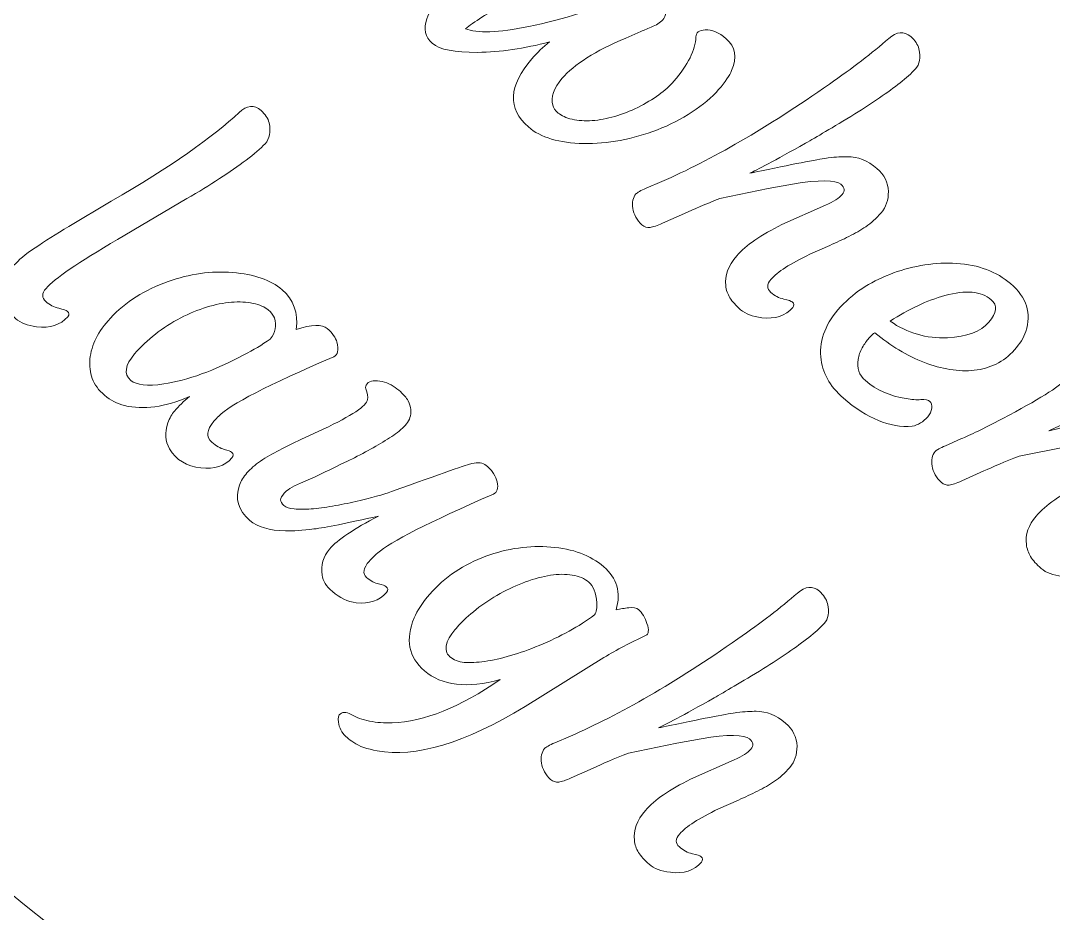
# Model space of a CAD drawing. Header units: inches. Extents: x -160 to 752, y 28 to 782.
# Drawn here: x 217.1 to 272.4, y 492.8 to 540.5 of the extents above; entities that cross this region are included whole.
import ezdxf

# ---------------------------------------------------------------- set-up
doc = ezdxf.new("R2010")
doc.units = ezdxf.units.IN
doc.header["$MEASUREMENT"] = 0
doc.layers.add('_U+0421_U+043B_U+043E_U+0439 1', color=7, linetype='Continuous')

# ---------------------------------------------------------------- blocks, each defined once
blk = doc.blocks.new('block 2')
at = {"layer": '_U+0421_U+043B_U+043E_U+0439 1', "color": 12, "lineweight": 9, "true_color": 0xe30513}
for points, knots in [([(305.09, 27.814), (184.245, 132.086), (55.294, 227.605), (-54.648, 344.614), (-130.379, 432.044), (-160.472, 554.527), (-106.382, 659.789), (-61.653, 746.823), (0.67, 769.936), (55.395, 761.155), (152.473, 745.576), (244.359, 626.028), (305.003, 559.166), (383.274, 640.557), (469.584, 781.891), (597.356, 753.442), (657.303, 740.096), (700.304, 699.787), (723.454, 645.646), (746.596, 591.535), (751.522, 539.494), (735.492, 482.616), (690.017, 321.273), (429.513, 136.472), (305.09, 27.814), (305.09, 27.814), (305.09, 27.814), (305.09, 27.814)], [0, 0, 0, 0, 1, 1, 1, 2, 2, 2, 3, 3, 3, 4, 4, 4, 5, 5, 5, 6, 6, 6, 7, 7, 7, 8, 8, 8, 9, 9, 9, 9]), ([(579.118, 671.93), (563.354, 665.622), (547.381, 659.031), (531.383, 646.389), (532.301, 644.661), (534.518, 644.383), (535.191, 644.395), (539.117, 644.461), (542.591, 643.975), (545.98, 643.63), (550.523, 642.98), (554.61, 640.093), (555.726, 635.532), (556.651, 631.762), (555.385, 629.448), (553.516, 628.288), (550.203, 626.23), (541.801, 629.264), (538.06, 630.661), (539.033, 625.346), (541.648, 616.895), (537.08, 614.424), (534.937, 613.265), (532.599, 613.354), (530.498, 614.373), (528.398, 615.393), (526.897, 616.824), (525.898, 618.945), (523.849, 623.294), (524.351, 630.522), (525.12, 635.357), (525.369, 636.915), (524.806, 638.649), (523.549, 639.64), (517.372, 633.804), (510.588, 626.303), (504.316, 617.896), (480.883, 586.487), (456.694, 534.634), (430.409, 501.711), (431.53, 500.106), (433.73, 499.782), (434.395, 499.874), (438.284, 500.413), (441.793, 500.35), (445.198, 500.417), (449.786, 500.32), (454.192, 497.948), (455.85, 493.555), (457.222, 489.924), (456.246, 487.475), (454.531, 486.097), (451.49, 483.654), (442.783, 485.652), (438.902, 486.587), (440.51, 481.428), (444.125, 473.355), (439.888, 470.351), (437.901, 468.941), (435.57, 468.748), (433.361, 469.506), (431.152, 470.264), (429.49, 471.504), (428.242, 473.489), (425.684, 477.558), (425.309, 484.795), (425.489, 489.687), (425.549, 491.264), (424.78, 492.917), (423.412, 493.75), (394.214, 462.004), (361.883, 456.554), (326.536, 457.856), (291.19, 459.158), (252.356, 466.426), (220.233, 490.946), (188.11, 515.465), (162.695, 557.236), (136.22, 588.276), (114.092, 614.217), (90.283, 633.239), (69.003, 643.796), (67.842, 642.221), (68.554, 640.101), (68.854, 639.5), (70.613, 635.989), (71.678, 632.646), (72.832, 629.442), (74.213, 625.065), (73.379, 620.133), (69.751, 617.151), (66.752, 614.687), (64.118, 614.827), (62.264, 616.01), (58.973, 618.105), (58.073, 626.994), (57.715, 630.969), (53.344, 627.792), (46.856, 621.779), (42.652, 624.828), (40.68, 626.258), (39.748, 628.403), (39.759, 630.739), (39.768, 633.074), (40.41, 635.046), (41.889, 636.865), (44.923, 640.593), (51.657, 643.269), (56.347, 644.667), (57.861, 645.118), (59.18, 646.376), (59.53, 647.939), (34.924, 656.842), (11.318, 654.929), (-10.354, 652.425)], [0, 0, 0, 0, 1, 1, 1, 2, 2, 2, 3, 3, 3, 4, 4, 4, 5, 5, 5, 6, 6, 6, 7, 7, 7, 8, 8, 8, 9, 9, 9, 10, 10, 10, 11, 11, 11, 12, 12, 12, 13, 13, 13, 14, 14, 14, 15, 15, 15, 16, 16, 16, 17, 17, 17, 18, 18, 18, 19, 19, 19, 20, 20, 20, 21, 21, 21, 22, 22, 22, 23, 23, 23, 24, 24, 24, 25, 25, 25, 26, 26, 26, 27, 27, 27, 28, 28, 28, 29, 29, 29, 30, 30, 30, 31, 31, 31, 32, 32, 32, 33, 33, 33, 34, 34, 34, 35, 35, 35, 36, 36, 36, 37, 37, 37, 38, 38, 38, 38]), ([(-133.176, 526.041), (-108.388, 533.444), (-83.6, 540.847), (-55.475, 535.104), (-54.607, 536.857), (-55.835, 539.063), (-56.236, 539.602), (-58.58, 542.752), (-60.213, 545.858), (-61.908, 548.812), (-64.031, 552.881), (-64.071, 557.883), (-61.019, 561.452), (-58.497, 564.402), (-55.878, 564.723), (-53.846, 563.882), (-50.241, 562.393), (-47.803, 553.798), (-46.756, 549.946), (-43.007, 553.837), (-37.669, 560.89), (-32.996, 558.622), (-30.805, 557.558), (-29.513, 555.608), (-29.116, 553.306), (-28.718, 551.005), (-29.006, 548.952), (-30.144, 546.902), (-32.481, 542.702), (-38.645, 538.891), (-43.021, 536.697), (-44.431, 535.989), (-45.612, 534.196), (-45.684, 532.597), (-43.528, 531.932), (-41.351, 531.185), (-39.153, 530.353), (-4.072, 517.062), (36.62, 481.677), (67.416, 458.647), (98.212, 435.616), (119.112, 424.939), (144.764, 406.584), (170.419, 388.229), (200.826, 362.194), (232.923, 357.148), (265.021, 352.103), (298.808, 368.046), (336.183, 364.286), (362.156, 361.674), (390.05, 349.49), (418.014, 335.275), (417.559, 333.74), (416.157, 332.575), (414.617, 332.229), (409.841, 331.154), (402.94, 328.943), (399.66, 325.429), (398.06, 323.715), (397.286, 321.791), (397.117, 319.463), (396.948, 317.133), (397.731, 314.929), (399.601, 313.368), (403.589, 310.039), (410.47, 315.598), (415.047, 318.47), (415.135, 314.478), (415.428, 305.55), (418.567, 303.235), (420.337, 301.928), (422.955, 301.61), (426.115, 303.864), (429.937, 306.591), (431.105, 311.456), (430.027, 315.916), (429.093, 319.192), (428.258, 322.599), (426.741, 326.222), (426.482, 326.842), (425.918, 329.005), (427.183, 330.498), (436.293, 325.751), (445.601, 320.785), (454.679, 316.031), (470.916, 307.527), (487.227, 299.462), (503.256, 291.591), (502.801, 290.057), (501.399, 288.892), (499.859, 288.545), (495.083, 287.47), (488.182, 285.259), (484.902, 281.746), (483.302, 280.032), (482.528, 278.108), (482.359, 275.779), (482.19, 273.449), (482.973, 271.245), (484.844, 269.684), (488.831, 266.356), (495.712, 271.914), (500.289, 274.786), (500.377, 270.795), (500.67, 261.866), (503.809, 259.551), (505.579, 258.245), (508.197, 257.926), (511.356, 260.181), (515.179, 262.908), (516.347, 267.773), (515.268, 272.233), (514.334, 275.509), (513.5, 278.916), (511.983, 282.539), (511.724, 283.159), (511.298, 285.408), (512.563, 286.901), (532.968, 276.975), (553.263, 267.381), (573.558, 257.788)], [0, 0, 0, 0, 1, 1, 1, 2, 2, 2, 3, 3, 3, 4, 4, 4, 5, 5, 5, 6, 6, 6, 7, 7, 7, 8, 8, 8, 9, 9, 9, 10, 10, 10, 11, 11, 11, 12, 12, 12, 13, 13, 13, 14, 14, 14, 15, 15, 15, 16, 16, 16, 17, 17, 17, 18, 18, 18, 19, 19, 19, 20, 20, 20, 21, 21, 21, 22, 22, 22, 23, 23, 23, 24, 24, 24, 25, 25, 25, 26, 26, 26, 27, 27, 27, 28, 28, 28, 29, 29, 29, 30, 30, 30, 31, 31, 31, 32, 32, 32, 33, 33, 33, 34, 34, 34, 35, 35, 35, 36, 36, 36, 37, 37, 37, 38, 38, 38, 39, 39, 39, 40, 40, 40, 40]), ([(305.003, 559.166), (309.08, 537.633), (313.334, 515.815), (316.83, 494.965), (318.781, 494.801), (320.213, 496.517), (320.568, 497.089), (322.637, 500.426), (324.925, 503.086), (327.049, 505.749), (330.053, 509.218), (334.69, 511.093), (339.132, 509.565), (342.802, 508.303), (344.063, 505.986), (344.028, 503.787), (343.967, 499.887), (336.87, 494.461), (333.671, 492.072), (338.667, 490.015), (347.189, 487.642), (346.796, 482.463), (346.611, 480.034), (345.272, 478.116), (343.278, 476.901), (341.284, 475.685), (339.268, 475.198), (336.944, 475.504), (332.179, 476.134), (326.37, 480.467), (322.721, 483.73), (321.545, 484.782), (319.782, 485.246), (318.268, 484.726), (324.347, 446.535), (328.237, 410.818), (325.934, 382.484), (322.31, 337.909), (303.733, 310.914), (288.616, 265.949), (287.036, 266.208), (285.797, 267.106), (285.261, 268.59), (283.597, 273.194), (280.54, 279.763), (276.643, 282.578), (274.743, 283.952), (272.737, 284.479), (270.406, 284.355), (268.073, 284.231), (265.984, 283.179), (264.669, 281.128), (261.866, 276.756), (268.242, 270.623), (271.663, 266.442), (267.714, 265.856), (258.892, 264.448), (256.988, 261.044), (255.913, 259.125), (255.925, 256.487), (258.557, 253.634), (261.741, 250.183), (266.714, 249.633), (271.004, 251.261), (274.137, 252.597), (277.413, 253.852), (280.818, 255.809), (281.401, 256.144), (283.677, 256.704), (285.316, 255.635), (272.964, 215.044), (263.511, 160.982), (254.498, 104.88), (256.308, 104.136), (258.434, 105.31), (258.944, 105.748), (261.923, 108.305), (264.907, 110.151), (267.736, 112.049), (271.647, 114.45), (276.635, 114.838), (280.407, 112.041), (283.525, 109.73), (284.029, 107.141), (283.331, 105.055), (282.097, 101.355), (273.693, 98.324), (269.923, 97.011), (274.065, 93.542), (281.473, 88.709), (279.535, 83.889), (278.627, 81.629), (276.772, 80.205), (274.503, 79.648), (272.236, 79.091), (270.166, 79.235), (268.043, 80.229), (263.69, 82.267), (259.46, 88.15), (256.965, 92.362), (256.161, 93.72), (254.465, 94.708), (252.865, 94.668), (251.777, 87.84), (250.784, 81.558), (249.7, 74.71)], [0, 0, 0, 0, 1, 1, 1, 2, 2, 2, 3, 3, 3, 4, 4, 4, 5, 5, 5, 6, 6, 6, 7, 7, 7, 8, 8, 8, 9, 9, 9, 10, 10, 10, 11, 11, 11, 12, 12, 12, 13, 13, 13, 14, 14, 14, 15, 15, 15, 16, 16, 16, 17, 17, 17, 18, 18, 18, 19, 19, 19, 20, 20, 20, 21, 21, 21, 22, 22, 22, 23, 23, 23, 24, 24, 24, 25, 25, 25, 26, 26, 26, 27, 27, 27, 28, 28, 28, 29, 29, 29, 30, 30, 30, 31, 31, 31, 32, 32, 32, 33, 33, 33, 34, 34, 34, 35, 35, 35, 35])]:
    blk.add_open_spline(points, degree=3, knots=knots, dxfattribs=at)
at = {"layer": '_U+0421_U+043B_U+043E_U+0439 1', "lineweight": 0}
for points, knots in [([(241.568, 538.828), (240.353, 538.813), (239.547, 538.973), (239.153, 539.313), (238.761, 539.65), (238.665, 540.09), (238.86, 540.626), (238.929, 540.816), (239.012, 540.97), (239.117, 541.092), (239.4, 541.421), (239.727, 541.696), (240.097, 541.915), (240.466, 542.134), (240.82, 542.336), (241.151, 542.516), (241.151, 542.516), (243.306, 543.665), (243.306, 543.665), (244.17, 544.149), (244.751, 544.504), (245.046, 544.737), (245.343, 544.965), (245.497, 545.162), (245.51, 545.323), (245.524, 545.482), (245.515, 545.639), (245.487, 545.794), (245.456, 545.947), (245.424, 546.088), (245.392, 546.22), (245.355, 546.35), (245.376, 546.459), (245.455, 546.549), (245.531, 546.638), (245.64, 546.692), (245.785, 546.708), (245.927, 546.725), (246.086, 546.71), (246.262, 546.668), (246.603, 546.577), (246.904, 546.417), (247.166, 546.192), (247.428, 545.966), (247.611, 545.764), (247.714, 545.585), (247.818, 545.401), (247.882, 545.228), (247.908, 545.065), (247.952, 544.733), (247.874, 544.453), (247.671, 544.217), (247.467, 543.981), (247.2, 543.75), (246.868, 543.526), (246.535, 543.297), (246.169, 543.07), (245.766, 542.844), (245.365, 542.62), (244.937, 542.391), (244.484, 542.163), (244.484, 542.163), (243.164, 541.475), (243.164, 541.475), (242.104, 540.91), (241.359, 540.449), (240.927, 540.089), (241.543, 539.844), (242.676, 539.88), (244.324, 540.209), (246.127, 540.572), (247.964, 541.173), (249.835, 542.015), (250.068, 542.127), (250.259, 542.16), (250.413, 542.114), (250.668, 542.043), (250.933, 541.883), (251.201, 541.634), (251.629, 541.238), (251.739, 540.904), (251.534, 540.634), (251.407, 540.467), (251.217, 540.329), (250.96, 540.22), (250.701, 540.113), (250.49, 540.019), (250.317, 539.946), (250.317, 539.946), (249.499, 539.594), (249.499, 539.594), (247.871, 538.904), (246.736, 538.183), (246.09, 537.433), (245.64, 536.912), (245.475, 536.43), (245.593, 535.995), (245.622, 535.861), (245.72, 535.728), (245.888, 535.583), (246.055, 535.44), (246.304, 535.325), (246.632, 535.25), (246.963, 535.173), (247.322, 535.149), (247.708, 535.177), (248.095, 535.206), (248.498, 535.283), (248.915, 535.404), (249.335, 535.525), (249.743, 535.684), (250.146, 535.884), (250.995, 536.309), (251.642, 536.777), (252.082, 537.289), (252.837, 538.166), (253.227, 538.955), (253.255, 539.653), (253.258, 539.882), (253.426, 540.008), (253.753, 540.033), (254.104, 540.057), (254.477, 539.897), (254.877, 539.554), (255.37, 539.129), (255.468, 538.566), (255.168, 537.862), (255.06, 537.594), (254.828, 537.251), (254.471, 536.836), (254.112, 536.418), (253.641, 536.019), (253.055, 535.638), (252.47, 535.257), (251.85, 534.936), (251.194, 534.683), (250.541, 534.433), (249.875, 534.242), (249.2, 534.119), (248.524, 533.995), (247.878, 533.937), (247.261, 533.949), (245.941, 533.975), (244.953, 534.27), (244.294, 534.837), (243.162, 535.811), (243.226, 537.025), (244.484, 538.485), (244.77, 538.818), (245.08, 539.12), (245.417, 539.385), (244.068, 539.03), (242.787, 538.844), (241.568, 538.828), (241.568, 538.828), (241.568, 538.828), (241.568, 538.828)], [0, 0, 0, 0, 1, 1, 1, 2, 2, 2, 3, 3, 3, 4, 4, 4, 5, 5, 5, 6, 6, 6, 7, 7, 7, 8, 8, 8, 9, 9, 9, 10, 10, 10, 11, 11, 11, 12, 12, 12, 13, 13, 13, 14, 14, 14, 15, 15, 15, 16, 16, 16, 17, 17, 17, 18, 18, 18, 19, 19, 19, 20, 20, 20, 21, 21, 21, 22, 22, 22, 23, 23, 23, 24, 24, 24, 25, 25, 25, 26, 26, 26, 27, 27, 27, 28, 28, 28, 29, 29, 29, 30, 30, 30, 31, 31, 31, 32, 32, 32, 33, 33, 33, 34, 34, 34, 35, 35, 35, 36, 36, 36, 37, 37, 37, 38, 38, 38, 39, 39, 39, 40, 40, 40, 41, 41, 41, 42, 42, 42, 43, 43, 43, 44, 44, 44, 45, 45, 45, 46, 46, 46, 47, 47, 47, 48, 48, 48, 49, 49, 49, 50, 50, 50, 51, 51, 51, 52, 52, 52, 52]), ([(261.015, 531.771), (260.738, 532.01), (259.87, 532.016), (258.417, 531.781), (258.417, 531.781), (257.121, 531.551), (257.121, 531.551), (257.121, 531.551), (254.535, 531.007), (254.535, 531.007), (253.762, 530.702), (253.133, 530.439), (252.647, 530.211), (252.647, 530.211), (251.475, 529.684), (251.475, 529.684), (251.181, 529.558), (250.959, 529.483), (250.803, 529.464), (250.649, 529.442), (250.505, 529.49), (250.37, 529.606), (250.238, 529.72), (250.128, 529.855), (250.046, 530.012), (249.961, 530.166), (249.909, 530.319), (249.88, 530.475), (249.828, 530.804), (249.885, 531.063), (250.05, 531.255), (250.117, 531.333), (250.299, 531.434), (250.597, 531.565), (250.597, 531.565), (251.432, 531.921), (251.432, 531.921), (254.059, 533.057), (257.046, 534.791), (260.394, 537.121), (261.629, 537.983), (262.689, 538.8), (263.574, 539.57), (263.997, 539.947), (264.389, 539.983), (264.75, 539.673), (264.981, 539.474), (265.127, 539.249), (265.181, 539.008), (265.287, 538.538), (265.229, 538.182), (265.004, 537.942), (264.781, 537.704), (264.506, 537.453), (264.178, 537.197), (263.852, 536.94), (263.484, 536.675), (263.076, 536.394), (262.666, 536.113), (262.229, 535.826), (261.763, 535.532), (260.556, 534.8), (259.673, 534.278), (259.12, 533.967), (257.452, 533.032), (256.46, 532.499), (256.142, 532.366), (256.296, 532.392), (256.502, 532.431), (256.758, 532.482), (258.724, 532.899), (259.916, 533.133), (260.337, 533.182), (260.756, 533.228), (261.098, 533.248), (261.359, 533.246), (261.919, 533.251), (262.443, 533.04), (262.935, 532.616), (263.335, 532.272), (263.543, 531.863), (263.554, 531.383), (263.559, 530.927), (263.43, 530.546), (263.166, 530.24), (262.902, 529.934), (262.633, 529.688), (262.35, 529.502), (262.07, 529.313), (261.768, 529.14), (261.442, 528.978), (261.119, 528.817), (260.778, 528.656), (260.42, 528.498), (260.42, 528.498), (259.353, 528.025), (259.353, 528.025), (258.303, 527.524), (257.613, 527.079), (257.278, 526.69), (257.041, 526.415), (257.034, 526.181), (257.258, 525.989), (257.47, 525.806), (257.702, 525.688), (257.957, 525.626), (258.209, 525.568), (258.364, 525.516), (258.413, 525.474), (258.518, 525.382), (258.527, 525.281), (258.435, 525.175), (258.049, 524.726), (257.494, 524.543), (256.776, 524.633), (256.284, 524.696), (255.909, 524.837), (255.649, 525.061), (255.389, 525.284), (255.2, 525.493), (255.075, 525.695), (254.951, 525.892), (254.877, 526.11), (254.849, 526.346), (254.785, 526.875), (254.981, 527.407), (255.439, 527.939), (255.933, 528.512), (256.741, 529.068), (257.861, 529.612), (257.861, 529.612), (260.186, 530.656), (260.186, 530.656), (260.623, 530.844), (260.922, 531.033), (261.083, 531.22), (261.244, 531.407), (261.223, 531.593), (261.015, 531.771), (261.015, 531.771), (261.015, 531.771), (261.015, 531.771)], [0, 0, 0, 0, 1, 1, 1, 2, 2, 2, 3, 3, 3, 4, 4, 4, 5, 5, 5, 6, 6, 6, 7, 7, 7, 8, 8, 8, 9, 9, 9, 10, 10, 10, 11, 11, 11, 12, 12, 12, 13, 13, 13, 14, 14, 14, 15, 15, 15, 16, 16, 16, 17, 17, 17, 18, 18, 18, 19, 19, 19, 20, 20, 20, 21, 21, 21, 22, 22, 22, 23, 23, 23, 24, 24, 24, 25, 25, 25, 26, 26, 26, 27, 27, 27, 28, 28, 28, 29, 29, 29, 30, 30, 30, 31, 31, 31, 32, 32, 32, 33, 33, 33, 34, 34, 34, 35, 35, 35, 36, 36, 36, 37, 37, 37, 38, 38, 38, 39, 39, 39, 40, 40, 40, 41, 41, 41, 42, 42, 42, 43, 43, 43, 44, 44, 44, 45, 45, 45, 46, 46, 46, 47, 47, 47, 47]), ([(216.144, 525.85), (216.134, 526.089), (216.176, 526.347), (216.273, 526.619), (216.372, 526.891), (216.536, 527.166), (216.769, 527.435), (217.003, 527.708), (217.378, 528.017), (217.896, 528.367), (218.414, 528.716), (219.018, 529.099), (219.711, 529.515), (219.711, 529.515), (221.979, 530.859), (221.979, 530.859), (225.157, 532.714), (227.434, 534.299), (228.815, 535.614), (229.225, 536.001), (229.62, 536.035), (229.989, 535.718), (230.222, 535.517), (230.366, 535.295), (230.422, 535.052), (230.523, 534.576), (230.452, 534.204), (230.207, 533.941), (229.96, 533.675), (229.624, 533.385), (229.202, 533.067), (228.776, 532.746), (228.297, 532.414), (227.762, 532.071), (227.226, 531.723), (226.645, 531.368), (226.025, 531.004), (226.025, 531.004), (222.316, 528.821), (222.316, 528.821), (220.204, 527.586), (218.93, 526.713), (218.49, 526.202), (218.253, 525.927), (218.246, 525.694), (218.469, 525.502), (218.682, 525.318), (218.914, 525.2), (219.169, 525.139), (219.421, 525.08), (219.576, 525.029), (219.625, 524.986), (219.731, 524.895), (219.739, 524.793), (219.647, 524.687), (219.261, 524.238), (218.703, 524.058), (217.98, 524.152), (217.493, 524.21), (217.121, 524.35), (216.864, 524.571), (216.61, 524.79), (216.427, 524.997), (216.325, 525.193), (216.218, 525.389), (216.157, 525.608), (216.144, 525.85), (216.144, 525.85), (216.144, 525.85), (216.144, 525.85)], [0, 0, 0, 0, 1, 1, 1, 2, 2, 2, 3, 3, 3, 4, 4, 4, 5, 5, 5, 6, 6, 6, 7, 7, 7, 8, 8, 8, 9, 9, 9, 10, 10, 10, 11, 11, 11, 12, 12, 12, 13, 13, 13, 14, 14, 14, 15, 15, 15, 16, 16, 16, 17, 17, 17, 18, 18, 18, 19, 19, 19, 20, 20, 20, 21, 21, 21, 22, 22, 22, 23, 23, 23, 23]), ([(227.469, 519.091), (227.069, 518.626), (227.032, 518.252), (227.362, 517.968), (227.59, 517.772), (227.808, 517.643), (228.019, 517.588), (228.229, 517.529), (228.362, 517.478), (228.411, 517.435), (228.517, 517.344), (228.523, 517.24), (228.427, 517.128), (228.052, 516.692), (227.502, 516.515), (226.774, 516.594), (226.009, 516.68), (225.449, 517.022), (225.091, 517.619), (224.862, 518.02), (224.835, 518.481), (225.007, 519.001), (225.102, 519.263), (225.219, 519.479), (225.358, 519.639), (225.585, 519.904), (225.85, 520.159), (226.155, 520.408), (224.854, 519.852), (223.696, 519.692), (222.684, 519.93), (222.282, 520.028), (221.926, 520.213), (221.612, 520.484), (221.298, 520.754), (221.082, 521.053), (220.96, 521.379), (220.841, 521.707), (220.8, 522.054), (220.833, 522.423), (220.915, 523.184), (221.281, 523.908), (221.928, 524.602), (222.737, 525.478), (223.765, 526.133), (225.012, 526.568), (226.171, 526.98), (227.322, 527.142), (228.467, 527.045), (229.621, 526.964), (230.504, 526.656), (231.116, 526.129), (231.73, 525.599), (231.983, 524.895), (231.874, 524.008), (232.707, 524.272), (233.259, 524.284), (233.526, 524.054), (233.814, 523.806), (233.988, 523.566), (234.044, 523.333), (234.15, 522.889), (234.095, 522.625), (233.882, 522.546), (230.368, 521.036), (228.318, 519.977), (227.733, 519.37), (227.646, 519.286), (227.556, 519.192), (227.469, 519.091), (227.469, 519.091), (227.469, 519.091), (227.469, 519.091)], [0, 0, 0, 0, 1, 1, 1, 2, 2, 2, 3, 3, 3, 4, 4, 4, 5, 5, 5, 6, 6, 6, 7, 7, 7, 8, 8, 8, 9, 9, 9, 10, 10, 10, 11, 11, 11, 12, 12, 12, 13, 13, 13, 14, 14, 14, 15, 15, 15, 16, 16, 16, 17, 17, 17, 18, 18, 18, 19, 19, 19, 20, 20, 20, 21, 21, 21, 22, 22, 22, 23, 23, 23, 24, 24, 24, 24]), ([(260.998, 525.218), (261.398, 525.641), (261.835, 526.001), (262.308, 526.294), (262.782, 526.587), (263.288, 526.833), (263.824, 527.026), (264.366, 527.22), (264.923, 527.363), (265.496, 527.452), (266.072, 527.544), (266.638, 527.572), (267.191, 527.538), (268.383, 527.457), (269.347, 527.097), (270.088, 526.458), (270.955, 525.712), (271.225, 524.861), (270.899, 523.895), (270.79, 523.563), (270.592, 523.238), (270.301, 522.91), (270.009, 522.583), (269.683, 522.33), (269.318, 522.152), (268.955, 521.977), (268.565, 521.865), (268.151, 521.82), (267.737, 521.774), (267.306, 521.789), (266.849, 521.861), (266.397, 521.934), (265.944, 522.058), (265.484, 522.232), (264.544, 522.599), (263.661, 523.128), (262.83, 523.826), (262.749, 523.773), (262.644, 523.678), (262.516, 523.54), (262.393, 523.402), (262.27, 523.233), (262.155, 523.025), (262.041, 522.82), (261.967, 522.613), (261.934, 522.401), (261.857, 521.939), (261.987, 521.561), (262.332, 521.264), (262.921, 520.756), (263.641, 520.439), (264.497, 520.304), (264.792, 520.248), (265.057, 520.232), (265.289, 520.249), (265.521, 520.266), (265.684, 520.235), (265.774, 520.157), (265.866, 520.078), (265.899, 519.955), (265.873, 519.788), (265.847, 519.621), (265.776, 519.465), (265.657, 519.327), (265.427, 519.06), (265.148, 518.894), (264.828, 518.826), (263.639, 518.737), (262.413, 519.238), (261.153, 520.323), (260.408, 520.965), (260, 521.704), (259.936, 522.536), (259.863, 523.48), (260.221, 524.373), (260.998, 525.218), (260.998, 525.218), (260.998, 525.218), (260.998, 525.218)], [0, 0, 0, 0, 1, 1, 1, 2, 2, 2, 3, 3, 3, 4, 4, 4, 5, 5, 5, 6, 6, 6, 7, 7, 7, 8, 8, 8, 9, 9, 9, 10, 10, 10, 11, 11, 11, 12, 12, 12, 13, 13, 13, 14, 14, 14, 15, 15, 15, 16, 16, 16, 17, 17, 17, 18, 18, 18, 19, 19, 19, 20, 20, 20, 21, 21, 21, 22, 22, 22, 23, 23, 23, 24, 24, 24, 25, 25, 25, 26, 26, 26, 26]), ([(269.051, 525.594), (268.519, 526.052), (267.693, 526.126), (266.573, 525.821), (265.617, 525.551), (264.639, 525.092), (263.645, 524.447), (264.567, 523.807), (265.588, 523.507), (266.713, 523.555), (267.758, 523.609), (268.494, 523.887), (268.927, 524.391), (269.358, 524.891), (269.401, 525.293), (269.051, 525.594), (269.051, 525.594), (269.051, 525.594), (269.051, 525.594)], [0, 0, 0, 0, 1, 1, 1, 2, 2, 2, 3, 3, 3, 4, 4, 4, 5, 5, 5, 6, 6, 6, 6]), ([(223.226, 522.694), (222.701, 522.084), (222.635, 521.613), (223.023, 521.278), (223.322, 521.021), (223.909, 520.959), (224.78, 521.089), (226.059, 521.284), (227.49, 521.801), (229.066, 522.64), (229.566, 522.901), (230.038, 523.181), (230.484, 523.484), (230.76, 523.847), (230.834, 524.227), (230.705, 524.618), (230.663, 524.753), (230.548, 524.897), (230.369, 525.051), (230.19, 525.205), (229.924, 525.321), (229.569, 525.397), (229.213, 525.472), (228.826, 525.494), (228.403, 525.46), (227.981, 525.426), (227.539, 525.337), (227.076, 525.193), (226.614, 525.05), (226.152, 524.86), (225.689, 524.621), (224.708, 524.106), (223.889, 523.464), (223.226, 522.694), (223.226, 522.694), (223.226, 522.694), (223.226, 522.694)], [0, 0, 0, 0, 1, 1, 1, 2, 2, 2, 3, 3, 3, 4, 4, 4, 5, 5, 5, 6, 6, 6, 7, 7, 7, 8, 8, 8, 9, 9, 9, 10, 10, 10, 11, 11, 11, 12, 12, 12, 12]), ([(276.993, 518.017), (276.837, 518.151), (276.482, 518.19), (275.932, 518.139), (275.385, 518.086), (274.896, 518.027), (274.47, 517.962), (274.47, 517.962), (273.157, 517.745), (273.157, 517.745), (273.157, 517.745), (270.543, 517.226), (270.543, 517.226), (269.769, 516.921), (269.141, 516.658), (268.653, 516.432), (268.653, 516.432), (267.483, 515.903), (267.483, 515.903), (267.19, 515.776), (266.965, 515.704), (266.811, 515.682), (266.657, 515.661), (266.513, 515.709), (266.378, 515.825), (266.243, 515.941), (266.136, 516.074), (266.054, 516.23), (265.97, 516.384), (265.914, 516.54), (265.888, 516.694), (265.837, 517.022), (265.893, 517.282), (266.058, 517.474), (266.125, 517.552), (266.306, 517.652), (266.611, 517.78), (266.611, 517.78), (267.432, 518.147), (267.432, 518.147), (267.68, 518.25), (267.987, 518.392), (268.352, 518.57), (268.352, 518.57), (269.674, 519.244), (269.674, 519.244), (271.559, 520.227), (272.691, 520.933), (273.066, 521.369), (273.267, 521.603), (273.337, 521.841), (273.283, 522.082), (273.283, 522.082), (273.221, 522.32), (273.221, 522.32), (273.201, 522.401), (273.228, 522.481), (273.306, 522.572), (273.383, 522.66), (273.49, 522.717), (273.627, 522.739), (273.765, 522.759), (273.914, 522.753), (274.079, 522.719), (274.409, 522.64), (274.688, 522.498), (274.917, 522.301), (275.147, 522.102), (275.305, 521.923), (275.389, 521.764), (275.472, 521.603), (275.52, 521.444), (275.532, 521.284), (275.567, 520.947), (275.499, 520.68), (275.334, 520.488), (275.169, 520.296), (274.978, 520.121), (274.763, 519.967), (274.547, 519.814), (274.317, 519.669), (274.068, 519.531), (273.823, 519.394), (273.578, 519.266), (273.33, 519.141), (273.084, 519.018), (272.866, 518.917), (272.679, 518.83), (272.679, 518.83), (272.244, 518.635), (272.244, 518.635), (272.136, 518.588), (272.102, 518.571), (272.151, 518.585), (273.381, 518.88), (274.185, 519.064), (274.554, 519.136), (274.554, 519.136), (275.635, 519.316), (275.635, 519.316), (276.42, 519.435), (276.985, 519.473), (277.334, 519.426), (278.049, 519.343), (278.531, 519.19), (278.79, 518.967), (279.05, 518.743), (279.241, 518.524), (279.36, 518.305), (279.48, 518.089), (279.555, 517.861), (279.583, 517.625), (279.637, 517.127), (279.493, 516.677), (279.149, 516.277), (278.805, 515.877), (278.353, 515.535), (277.793, 515.258), (277.239, 514.981), (276.774, 514.762), (276.407, 514.608), (276.04, 514.45), (275.674, 514.286), (275.312, 514.114), (274.206, 513.594), (273.484, 513.14), (273.154, 512.756), (273.007, 512.584), (273.066, 512.38), (273.341, 512.143), (273.554, 511.96), (273.788, 511.839), (274.04, 511.78), (274.292, 511.722), (274.447, 511.67), (274.496, 511.628), (274.602, 511.536), (274.61, 511.435), (274.519, 511.328), (274.132, 510.879), (273.575, 510.699), (272.851, 510.794), (272.365, 510.852), (271.993, 510.991), (271.733, 511.215), (271.473, 511.438), (271.283, 511.647), (271.163, 511.849), (271.039, 512.051), (270.967, 512.272), (270.937, 512.505), (270.871, 513.032), (271.045, 513.537), (271.458, 514.017), (271.965, 514.606), (272.784, 515.18), (273.911, 515.745), (274.7, 516.114), (275.244, 516.364), (275.548, 516.491), (275.548, 516.491), (276.272, 516.807), (276.272, 516.807), (276.707, 516.997), (277.006, 517.187), (277.166, 517.374), (277.327, 517.561), (277.272, 517.775), (276.993, 518.017), (276.993, 518.017), (276.993, 518.017), (276.993, 518.017)], [0, 0, 0, 0, 1, 1, 1, 2, 2, 2, 3, 3, 3, 4, 4, 4, 5, 5, 5, 6, 6, 6, 7, 7, 7, 8, 8, 8, 9, 9, 9, 10, 10, 10, 11, 11, 11, 12, 12, 12, 13, 13, 13, 14, 14, 14, 15, 15, 15, 16, 16, 16, 17, 17, 17, 18, 18, 18, 19, 19, 19, 20, 20, 20, 21, 21, 21, 22, 22, 22, 23, 23, 23, 24, 24, 24, 25, 25, 25, 26, 26, 26, 27, 27, 27, 28, 28, 28, 29, 29, 29, 30, 30, 30, 31, 31, 31, 32, 32, 32, 33, 33, 33, 34, 34, 34, 35, 35, 35, 36, 36, 36, 37, 37, 37, 38, 38, 38, 39, 39, 39, 40, 40, 40, 41, 41, 41, 42, 42, 42, 43, 43, 43, 44, 44, 44, 45, 45, 45, 46, 46, 46, 47, 47, 47, 48, 48, 48, 49, 49, 49, 50, 50, 50, 51, 51, 51, 52, 52, 52, 53, 53, 53, 54, 54, 54, 55, 55, 55, 56, 56, 56, 57, 57, 57, 57]), ([(236.67, 510.258), (236.786, 510.157), (236.797, 510.049), (236.696, 509.932), (236.317, 509.491), (235.779, 509.308), (235.086, 509.384), (234.628, 509.445), (234.201, 509.646), (233.804, 509.988), (233.479, 510.267), (233.298, 510.554), (233.255, 510.857), (233.181, 511.395), (233.316, 511.862), (233.656, 512.256), (234.089, 512.759), (234.96, 513.346), (236.27, 514.017), (234.582, 513.636), (233.431, 513.407), (232.818, 513.329), (232.205, 513.252), (231.698, 513.219), (231.302, 513.226), (230.435, 513.249), (229.798, 513.437), (229.388, 513.789), (228.76, 514.33), (228.575, 514.959), (228.834, 515.68), (228.917, 515.902), (229.051, 516.116), (229.236, 516.332), (229.422, 516.547), (229.666, 516.757), (229.969, 516.962), (230.269, 517.164), (230.604, 517.359), (230.971, 517.549), (231.336, 517.736), (231.718, 517.923), (232.116, 518.108), (232.116, 518.108), (233.312, 518.668), (233.312, 518.668), (234.847, 519.385), (235.64, 519.913), (235.69, 520.249), (235.713, 520.396), (235.68, 520.591), (235.595, 520.832), (235.567, 520.919), (235.587, 521.006), (235.665, 521.097), (235.741, 521.185), (235.851, 521.24), (235.995, 521.255), (236.137, 521.273), (236.294, 521.26), (236.464, 521.222), (236.811, 521.127), (237.109, 520.969), (237.358, 520.755), (237.605, 520.543), (237.772, 520.354), (237.857, 520.19), (237.94, 520.024), (237.986, 519.867), (237.999, 519.715), (238.02, 519.404), (237.945, 519.148), (237.77, 518.946), (237.596, 518.744), (237.368, 518.542), (237.087, 518.351), (236.805, 518.155), (236.485, 517.956), (236.126, 517.755), (235.767, 517.553), (235.387, 517.348), (234.989, 517.143), (233.933, 516.624), (233.23, 516.286), (232.881, 516.126), (232.881, 516.126), (232.098, 515.783), (232.098, 515.783), (231.638, 515.569), (231.348, 515.39), (231.227, 515.25), (231.105, 515.107), (231.041, 514.986), (231.036, 514.891), (231.031, 514.791), (231.09, 514.691), (231.209, 514.588), (231.328, 514.485), (231.515, 514.424), (231.766, 514.402), (232.021, 514.377), (232.32, 514.377), (232.67, 514.401), (233.019, 514.43), (233.4, 514.477), (233.815, 514.55), (234.229, 514.622), (234.645, 514.707), (235.065, 514.801), (235.89, 514.994), (236.529, 515.168), (236.975, 515.33), (239.684, 516.304), (241.113, 516.804), (241.257, 516.83), (241.608, 516.907), (241.867, 516.873), (242.036, 516.728), (242.205, 516.582), (242.34, 516.435), (242.43, 516.289), (242.527, 516.143), (242.589, 515.995), (242.617, 515.844), (242.696, 515.505), (242.63, 515.286), (242.418, 515.198), (238.963, 513.682), (236.899, 512.635), (236.231, 512.053), (236.01, 511.847), (235.86, 511.7), (235.786, 511.614), (235.456, 511.23), (235.406, 510.935), (235.638, 510.734), (235.856, 510.547), (236.072, 510.434), (236.281, 510.389), (236.491, 510.344), (236.62, 510.3), (236.67, 510.258), (236.67, 510.258), (236.67, 510.258), (236.67, 510.258)], [0, 0, 0, 0, 1, 1, 1, 2, 2, 2, 3, 3, 3, 4, 4, 4, 5, 5, 5, 6, 6, 6, 7, 7, 7, 8, 8, 8, 9, 9, 9, 10, 10, 10, 11, 11, 11, 12, 12, 12, 13, 13, 13, 14, 14, 14, 15, 15, 15, 16, 16, 16, 17, 17, 17, 18, 18, 18, 19, 19, 19, 20, 20, 20, 21, 21, 21, 22, 22, 22, 23, 23, 23, 24, 24, 24, 25, 25, 25, 26, 26, 26, 27, 27, 27, 28, 28, 28, 29, 29, 29, 30, 30, 30, 31, 31, 31, 32, 32, 32, 33, 33, 33, 34, 34, 34, 35, 35, 35, 36, 36, 36, 37, 37, 37, 38, 38, 38, 39, 39, 39, 40, 40, 40, 41, 41, 41, 42, 42, 42, 43, 43, 43, 44, 44, 44, 45, 45, 45, 46, 46, 46, 47, 47, 47, 48, 48, 48, 48]), ([(242.783, 505.274), (241.016, 504.781), (239.667, 504.94), (238.727, 505.748), (237.882, 506.477), (237.702, 507.417), (238.182, 508.572), (238.347, 508.968), (238.625, 509.392), (239.014, 509.843), (239.4, 510.292), (239.856, 510.69), (240.374, 511.035), (240.893, 511.374), (241.44, 511.653), (242.012, 511.866), (242.583, 512.079), (243.169, 512.229), (243.763, 512.31), (244.358, 512.393), (244.937, 512.41), (245.497, 512.362), (246.673, 512.275), (247.615, 511.925), (248.325, 511.313), (249.034, 510.704), (249.256, 509.934), (248.988, 509.008), (249.106, 509.024), (249.221, 509.043), (249.328, 509.068), (249.438, 509.09), (249.549, 509.109), (249.664, 509.117), (249.911, 509.136), (250.081, 509.102), (250.179, 509.017), (250.278, 508.932), (250.366, 508.825), (250.444, 508.695), (250.524, 508.567), (250.587, 508.426), (250.638, 508.28), (250.757, 507.92), (250.734, 507.7), (250.565, 507.628), (249.766, 507.263), (249.024, 506.872), (248.334, 506.449), (248.334, 506.449), (244.119, 503.831), (244.119, 503.831), (240.889, 501.873), (238.254, 501.084), (236.203, 501.462), (235.662, 501.557), (235.246, 501.703), (234.952, 501.898), (234.659, 502.091), (234.469, 502.255), (234.377, 502.384), (234.287, 502.516), (234.221, 502.649), (234.177, 502.781), (234.09, 503.079), (234.089, 503.278), (234.176, 503.378), (234.33, 503.558), (234.541, 503.566), (234.81, 503.402), (235.082, 503.24), (235.409, 503.121), (235.798, 503.048), (236.184, 502.978), (236.585, 502.944), (237.002, 502.956), (238.723, 503.019), (240.648, 503.792), (242.783, 505.274), (242.783, 505.274), (242.783, 505.274), (242.783, 505.274)], [0, 0, 0, 0, 1, 1, 1, 2, 2, 2, 3, 3, 3, 4, 4, 4, 5, 5, 5, 6, 6, 6, 7, 7, 7, 8, 8, 8, 9, 9, 9, 10, 10, 10, 11, 11, 11, 12, 12, 12, 13, 13, 13, 14, 14, 14, 15, 15, 15, 16, 16, 16, 17, 17, 17, 18, 18, 18, 19, 19, 19, 20, 20, 20, 21, 21, 21, 22, 22, 22, 23, 23, 23, 24, 24, 24, 25, 25, 25, 26, 26, 26, 27, 27, 27, 27]), ([(242.775, 509.872), (242.329, 509.623), (241.901, 509.341), (241.496, 509.021), (241.09, 508.707), (240.783, 508.424), (240.573, 508.18), (240.365, 507.939), (240.212, 507.745), (240.118, 507.605), (240.024, 507.469), (239.959, 507.331), (239.923, 507.195), (239.841, 506.895), (239.897, 506.661), (240.097, 506.489), (240.295, 506.319), (240.547, 506.219), (240.86, 506.194), (241.173, 506.169), (241.543, 506.185), (241.963, 506.243), (242.386, 506.303), (242.845, 506.406), (243.341, 506.552), (243.837, 506.698), (244.346, 506.879), (244.866, 507.095), (246.014, 507.57), (247.004, 508.115), (247.836, 508.731), (247.933, 508.895), (247.972, 509.115), (247.95, 509.387), (247.903, 509.915), (247.76, 510.278), (247.526, 510.479), (247.292, 510.68), (246.999, 510.806), (246.643, 510.865), (246.284, 510.921), (245.896, 510.916), (245.471, 510.853), (245.051, 510.79), (244.608, 510.669), (244.143, 510.501), (243.68, 510.33), (243.224, 510.121), (242.775, 509.872), (242.775, 509.872), (242.775, 509.872), (242.775, 509.872)], [0, 0, 0, 0, 1, 1, 1, 2, 2, 2, 3, 3, 3, 4, 4, 4, 5, 5, 5, 6, 6, 6, 7, 7, 7, 8, 8, 8, 9, 9, 9, 10, 10, 10, 11, 11, 11, 12, 12, 12, 13, 13, 13, 14, 14, 14, 15, 15, 15, 16, 16, 16, 17, 17, 17, 17]), ([(256.127, 502.099), (255.849, 502.338), (254.982, 502.344), (253.528, 502.109), (253.528, 502.109), (252.232, 501.879), (252.232, 501.879), (252.232, 501.879), (249.646, 501.336), (249.646, 501.336), (248.873, 501.03), (248.245, 500.767), (247.759, 500.539), (247.759, 500.539), (246.587, 500.012), (246.587, 500.012), (246.293, 499.886), (246.071, 499.811), (245.914, 499.792), (245.761, 499.771), (245.616, 499.818), (245.481, 499.934), (245.348, 500.048), (245.239, 500.183), (245.157, 500.34), (245.073, 500.494), (245.019, 500.647), (244.992, 500.803), (244.94, 501.132), (244.996, 501.391), (245.161, 501.583), (245.228, 501.661), (245.41, 501.762), (245.709, 501.893), (245.709, 501.893), (246.544, 502.249), (246.544, 502.249), (249.17, 503.385), (252.158, 505.119), (255.506, 507.449), (256.741, 508.311), (257.801, 509.128), (258.685, 509.898), (259.108, 510.275), (259.502, 510.311), (259.862, 510.001), (260.093, 509.802), (260.238, 509.577), (260.293, 509.336), (260.398, 508.866), (260.34, 508.51), (260.115, 508.27), (259.893, 508.032), (259.618, 507.781), (259.289, 507.526), (258.964, 507.268), (258.596, 507.003), (258.187, 506.722), (257.778, 506.442), (257.341, 506.154), (256.875, 505.86), (255.667, 505.129), (254.784, 504.606), (254.231, 504.295), (252.563, 503.36), (251.571, 502.827), (251.254, 502.694), (251.407, 502.72), (251.613, 502.759), (251.869, 502.81), (253.836, 503.227), (255.027, 503.461), (255.448, 503.51), (255.868, 503.556), (256.211, 503.577), (256.471, 503.574), (257.031, 503.579), (257.554, 503.369), (258.047, 502.944), (258.446, 502.6), (258.654, 502.191), (258.666, 501.711), (258.671, 501.255), (258.541, 500.874), (258.278, 500.568), (258.014, 500.262), (257.744, 500.016), (257.462, 499.83), (257.182, 499.641), (256.88, 499.468), (256.554, 499.306), (256.231, 499.145), (255.889, 498.984), (255.531, 498.826), (255.531, 498.826), (254.465, 498.353), (254.465, 498.353), (253.415, 497.852), (252.724, 497.407), (252.389, 497.018), (252.153, 496.743), (252.145, 496.509), (252.369, 496.317), (252.582, 496.134), (252.814, 496.016), (253.069, 495.955), (253.321, 495.896), (253.475, 495.845), (253.524, 495.802), (253.631, 495.71), (253.638, 495.609), (253.547, 495.503), (253.16, 495.054), (252.606, 494.871), (251.888, 494.961), (251.395, 495.024), (251.02, 495.166), (250.761, 495.389), (250.502, 495.612), (250.311, 495.822), (250.186, 496.023), (250.063, 496.22), (249.988, 496.438), (249.961, 496.674), (249.897, 497.203), (250.093, 497.735), (250.551, 498.267), (251.044, 498.84), (251.852, 499.396), (252.972, 499.941), (252.972, 499.941), (255.297, 500.984), (255.297, 500.984), (255.735, 501.172), (256.034, 501.362), (256.195, 501.548), (256.355, 501.735), (256.334, 501.921), (256.127, 502.099), (256.127, 502.099), (256.127, 502.099), (256.127, 502.099)], [0, 0, 0, 0, 1, 1, 1, 2, 2, 2, 3, 3, 3, 4, 4, 4, 5, 5, 5, 6, 6, 6, 7, 7, 7, 8, 8, 8, 9, 9, 9, 10, 10, 10, 11, 11, 11, 12, 12, 12, 13, 13, 13, 14, 14, 14, 15, 15, 15, 16, 16, 16, 17, 17, 17, 18, 18, 18, 19, 19, 19, 20, 20, 20, 21, 21, 21, 22, 22, 22, 23, 23, 23, 24, 24, 24, 25, 25, 25, 26, 26, 26, 27, 27, 27, 28, 28, 28, 29, 29, 29, 30, 30, 30, 31, 31, 31, 32, 32, 32, 33, 33, 33, 34, 34, 34, 35, 35, 35, 36, 36, 36, 37, 37, 37, 38, 38, 38, 39, 39, 39, 40, 40, 40, 41, 41, 41, 42, 42, 42, 43, 43, 43, 44, 44, 44, 45, 45, 45, 46, 46, 46, 47, 47, 47, 47])]:
    blk.add_open_spline(points, degree=3, knots=knots, dxfattribs=at)

msp = doc.modelspace()

# ---------------------------------------------------------------- block references
at = {"layer": '_U+0421_U+043B_U+043E_U+0439 1'}
msp.add_blockref('block 2', (0, 0), dxfattribs=at)

doc.saveas('drawing.dxf')
